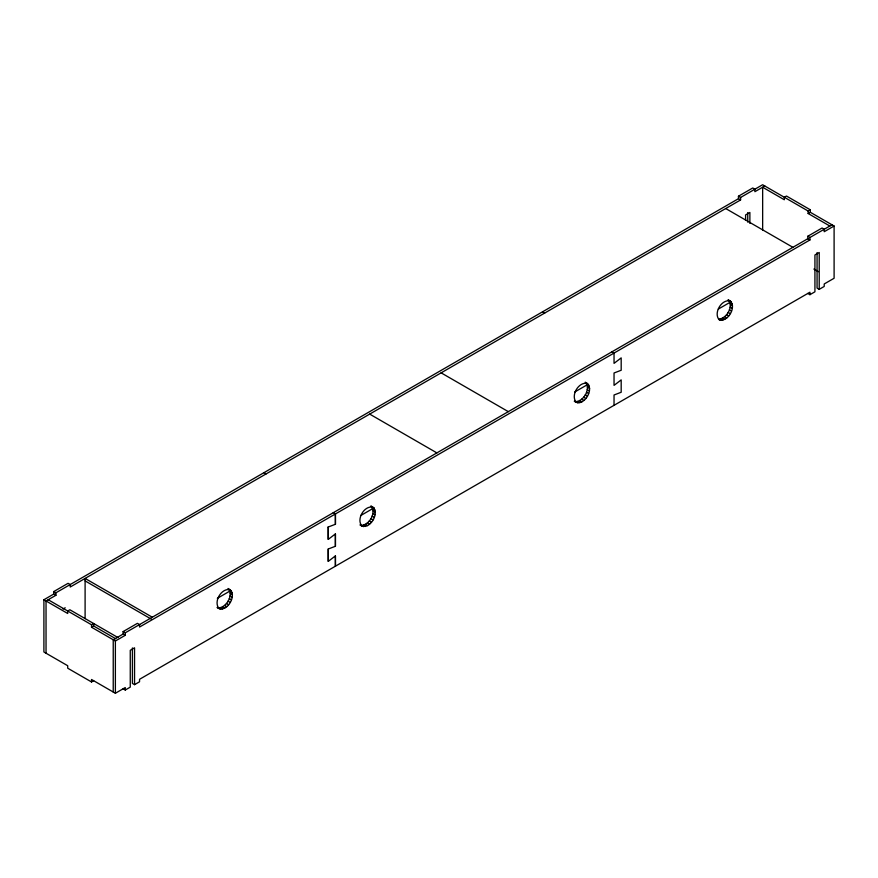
<?xml version="1.0" encoding="UTF-8"?>
<svg xmlns="http://www.w3.org/2000/svg" width="878" height="878" viewBox="0 0 878 878"><rect width="100%" height="100%" fill="white"/><g stroke="black" fill="none" stroke-linecap="round" stroke-linejoin="round"><path stroke-width="1.32" d="M762.653 230.113L762.653 187.244L784.328 199.756L784.328 197.276L786.468 196.035L810.284 209.787L810.284 212.267L808.144 213.508L808.144 211.027L810.284 209.787M218.677 607.938C226.733 607.247 233.921 594.955 228.017 588.49C239.035 593.319 226.776 614.567 217.075 607.444L220.817 609.178M363.679 526.657L361.538 525.417C369.594 524.737 376.783 512.434 370.878 505.969C381.897 510.809 369.627 532.057 359.936 524.923M575.88 401.674C583.936 400.983 591.124 388.68 585.22 382.215C596.239 387.055 583.969 408.303 574.278 401.18L578.02 402.914M720.915 320.415L718.775 319.175C726.83 318.484 734.019 306.181 728.114 299.716C738.233 304.337 728.74 322.424 719.312 319.921C713.101 313.369 721.475 298.849 730.255 300.956M328.251 539.377L328.251 526.998L328.251 539.377L335.429 533.89L335.429 546.27L328.251 549.002L328.251 561.371L335.429 555.895L335.429 566.2L335.396 555.873M93.672 680.724L91.531 681.965L67.716 668.213L67.716 665.733L43.9 651.992L43.9 599.74L53.788 594.033L53.788 591.553L68.078 583.31L70.218 584.539L70.218 587.02L740.593 199.943L740.593 197.462L738.453 196.222L738.453 198.702L55.929 592.793L55.929 595.273L46.04 600.969L46.04 653.221M738.453 196.222L752.742 187.98L754.882 189.209L754.882 191.689L764.804 186.004M740.593 197.462L762.62 184.742L808.144 211.027M63.073 609.014L65.213 607.785M91.531 624.763L93.672 623.523L93.672 626.003L91.531 627.232L91.531 624.763L48.191 599.74M113.229 692.018L113.229 639.766L123.118 634.059L123.118 631.589L137.407 623.336L139.547 624.576L139.547 627.046L809.922 239.968L809.922 237.499L807.782 236.259L807.782 238.728L139.701 624.488M807.782 236.259L822.071 228.006L824.212 229.246L824.212 231.715L834.1 226.008L834.1 278.26L824.212 283.967L824.212 286.447L819.218 289.334L817.067 288.094L817.067 252.612M123.118 631.589L125.258 632.818L139.547 624.576M809.922 237.499L831.993 224.79M91.531 627.232L115.38 641.006L125.258 635.299L125.258 632.818M217.327 598.335L230.387 590.795M360.979 515.397L374.039 507.857M574.684 392.016L587.744 384.476M718.336 309.078L731.396 301.538M91.531 681.965L91.531 679.484L115.38 693.258L125.258 687.551L125.258 690.02L123.118 688.78M125.258 690.02L130.262 687.134L130.262 650.291L134.553 647.81L134.553 684.664L132.402 683.424L132.402 647.942M134.553 684.664L139.547 681.778L139.547 679.298L809.922 292.22L809.922 294.69L807.782 293.461M809.922 294.69L814.927 291.803L814.927 254.96L819.218 252.48L819.218 289.334M328.251 526.998L335.429 524.265L335.429 513.959L333.256 512.697M587.36 383.456C578.58 381.348 570.206 395.868 576.418 402.42M373.018 507.21C364.238 505.102 355.864 519.611 362.076 526.163M230.168 589.72C221.377 587.612 213.003 602.132 219.215 608.684M810.284 212.267L834.1 226.008M808.144 213.508L829.853 226.03M738.453 198.702L740.593 199.943M807.782 238.728L809.922 239.968M725.744 208.558L792.933 247.344M813.862 269.052L818.428 271.686M729.344 300.858L731.484 302.098M730.123 302.57L732.263 303.81M730.386 304.732L732.526 305.972M730.123 307.201L732.263 308.43M729.344 309.802L731.484 311.031M728.114 312.359L730.255 313.6M726.512 314.708L728.652 315.948M724.646 316.673L726.786 317.913M722.638 318.132L724.789 319.373M720.64 318.988L722.781 320.229M542.571 311.8L544.711 313.029M611.9 351.826L614.04 353.066L614.04 363.371L621.185 357.873L621.185 370.253L614.04 372.996L614.04 385.376L621.185 379.878L621.185 392.246L614.04 395.001L614.04 405.307M586.449 383.357L588.6 384.597M587.228 385.069L589.368 386.309M587.492 387.231L589.632 388.471M587.228 389.7L589.368 390.929M586.449 392.301L588.6 393.531M585.22 394.859L587.36 396.099M583.618 397.207L585.758 398.447M581.752 399.172L583.892 400.412M579.743 400.631L581.894 401.872M577.746 401.487L579.886 402.728M441.151 372.865L508.34 411.661M369.704 414.109L436.893 452.905M372.107 507.111L374.258 508.351M372.887 508.823L375.027 510.052M373.15 510.974L375.29 512.214M372.887 513.443L375.027 514.684M372.107 516.044L374.258 517.285M370.878 518.613L373.018 519.842M369.276 520.95L371.416 522.19M367.41 522.926L369.55 524.166M365.402 524.385L367.553 525.626M363.404 525.242L365.544 526.471M263.927 472.671L266.1 473.922M335.429 524.265L335.396 513.937M335.396 546.248L335.396 533.868M328.251 549.002L328.284 561.393M229.246 589.632L231.397 590.861M230.025 591.333L232.165 592.573M230.288 593.495L232.429 594.735M230.025 595.964L232.165 597.205M229.246 598.566L231.397 599.806M228.017 601.123L230.168 602.363M226.414 603.471L228.565 604.712M224.548 605.447L226.7 606.676M222.551 606.907L224.691 608.147M220.543 607.752L222.683 608.992M152.289 617.212L85.1 578.426L85.1 618.573M85.1 580.896L151.115 619.012M53.788 591.553L55.929 592.793M53.788 594.033L55.929 595.273M123.118 634.059L125.258 635.299M118.091 637.626L69.856 609.771L67.716 611.011L67.716 613.492L43.9 599.74M93.353 625.816L115.731 638.734M749.878 223.374L749.878 212.454L745.598 214.923L745.598 220.389M747.738 212.575L747.738 222.134M115.38 641.006L115.38 693.258"/></g></svg>
